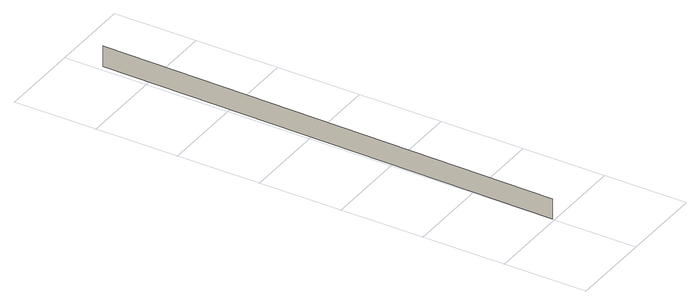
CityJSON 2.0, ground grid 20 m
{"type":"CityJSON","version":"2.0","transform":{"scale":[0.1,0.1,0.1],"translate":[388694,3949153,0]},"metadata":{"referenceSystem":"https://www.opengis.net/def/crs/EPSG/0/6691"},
"CityObjects":{
"building1":{"type":"Building","attributes":{"BuildingIDAttribute.prefecture":"13","BuildingIDAttribute.city":"13101"},"geometry":[{"type":"MultiSurface","lod":"1","boundaries":[[[0,1,2,3]]]}]}
},
"vertices":[
[1,6,50],[15,1115,50],[15,1115,0],[1,6,0]
]}
